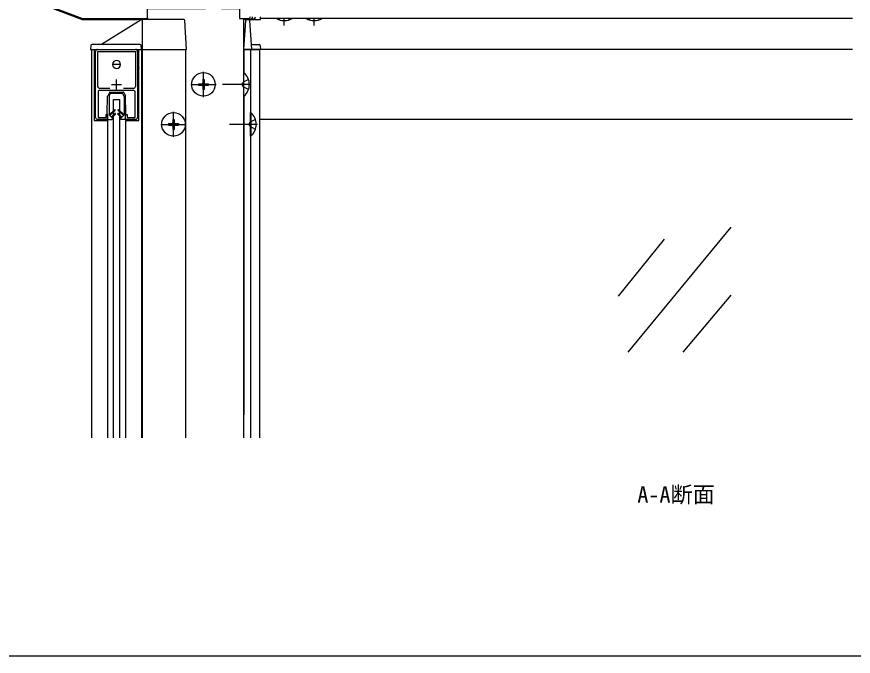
# Model space of a CAD drawing. Units: millimetres, scale not verified. Extents: x -693 to 693, y -1120 to 1121.
# Drawn here: x -332.2 to 86.7, y -1120 to -799.7 of the extents above; entities that cross this region are included whole.
import ezdxf
from ezdxf.enums import TextEntityAlignment as Align

# ---------------------------------------------------------------- set-up
doc = ezdxf.new("R2010")
doc.units = ezdxf.units.MM
doc.header["$LTSCALE"] = 6
for name, color, linetype in [('0-1_USER1', 3, 'Continuous'), ('0-2_YKK_11', 7, 'Continuous'), ('0-3_YKK_12', 2, 'Continuous'), ('0-4_YKK_13', 4, 'Continuous'), ('0-7_YKK_ZWAK', 7, 'Continuous')]:
    doc.layers.add(name, color=color, linetype=linetype)
doc.styles.add('ＭＳ ゴシック', font='')
doc.styles.get('ＭＳ ゴシック').set_extended_font_data('MS Gothic')

msp = doc.modelspace()

# ---------------------------------------------------------------- linework, layer by layer
at = {"layer": '0-2_YKK_11'}
for p, q in [((-324.571, -790.816), (-299.212, -800.57)), ((-291.713, -816.07), (-272.713, -816.07)), ((-292.713, -850.07), (-292.713, -817.07)), ((-271.713, -817.07), (-271.713, -850.07)), ((-284.713, -833.57), (-279.713, -833.57)), ((-282.213, -836.07), (-282.213, -831.07)), ((-285.595, -835.57), (-290.613, -835.57)), ((-285.595, -835.57), (-290.613, -835.57)), ((-273.913, -836.57), (-290.513, -836.57)), ((-273.813, -835.57), (-278.831, -835.57))]:
    msp.add_line(p, q, dxfattribs=at)
for points in [[(-299.212, -800.57), (-266.712, -800.57), (-266.712, -795.57), (-237.712, -795.57), (-237.712, -794.07), (-241.212, -794.07), (-241.212, -790.07), (-239.712, -790.07), (-239.712, -788.57), (-238.212, -787.07), (-234.171, -787.07), (-233.987, -786.95), (-233.437, -786.95), (-233.254, -787.07), (-229.212, -787.07), (-227.712, -788.57), (-227.712, -790.07), (-226.212, -790.07), (-226.212, -794.07), (-229.712, -794.07), (-229.712, -795.57), (-220.712, -795.57), (-220.712, -800.57), (-216.212, -800.57)], [(-291.613, -834.57), (-291.613, -817.07), (-272.813, -817.07), (-272.813, -834.57)], [(-291.513, -837.57), (-291.513, -850.07), (-287.513, -850.07), (-287.513, -848.57), (-286.713, -848.57), (-286.713, -851.07), (-291.713, -851.07)], [(-272.713, -851.07), (-277.713, -851.07), (-277.713, -848.57), (-276.913, -848.57), (-276.913, -850.07), (-272.913, -850.07), (-272.913, -837.57)]]:
    msp.add_lwpolyline(points, dxfattribs=at)
for centre, start, end in [((-216.212, -799.57), 270.00001, 359.99999), ((-291.713, -817.07), 90.00001, 179.99999), ((-272.713, -817.07), 0.00001, 89.99999), ((-290.613, -834.57), 180.00001, 269.99999), ((-290.513, -837.57), 90.00001, 179.99999), ((-273.913, -837.57), 0.00001, 89.99999), ((-273.813, -834.57), 270.00001, 359.99999), ((-291.713, -850.07), 180.00001, 269.99999), ((-272.713, -850.07), 270.00001, 359.99999)]:
    msp.add_arc(centre, 1, start, end, dxfattribs=at)
at = {"layer": '0-3_YKK_12'}
for p, q in [((-269.212, -1010.57), (-269.212, -800.57)), ((-268.712, -801.07), (-268.712, -800.57)), ((-218.712, -800.57), (-218.712, -1010.57)), ((86.288, -800.57), (-210.212, -800.57)), ((-198.212, -804.07), (-198.212, -800.57)), ((-183.212, -804.07), (-183.212, -800.57)), ((-294.713, -816.07), (-294.713, -1010.57)), ((-294.713, -816.07), (-247.713, -816.07)), ((-269.713, -816.07), (-269.713, -1010.57)), ((-247.713, -816.07), (-247.713, -1010.57)), ((-218.712, -816.07), (-210.712, -816.07)), ((-218.412, -816.07), (-218.412, -827.714)), ((-215.212, -816.07), (-215.212, -1010.57)), ((-210.712, -816.07), (-210.712, -1010.57)), ((86.288, -816.07), (-210.712, -816.07)), ((-215.212, -833.57), (-229.212, -833.57)), ((-218.412, -839.425), (-218.412, -999.02)), ((-286.713, -851.6), (-286.713, -1010.57)), ((-277.713, -851.6), (-277.713, -1010.57)), ((86.288, -851.07), (-210.712, -851.07))]:
    msp.add_line(p, q, dxfattribs=at)
for points in [[(-293.413, -816.07), (-293.413, -851.6), (-286.713, -851.6)], [(-277.713, -851.6), (-271.013, -851.6), (-271.013, -816.07)]]:
    msp.add_lwpolyline(points, dxfattribs=at)
at = {"layer": '0-4_YKK_13'}
for p, q in [((-326.385, -790.654), (-299.444, -801.016)), ((-220.712, -795.87), (-220.712, -800.57)), ((-210.212, -801.07), (-210.212, -799.661)), ((-299.157, -801.07), (-272.212, -801.07)), ((-269.835, -801.146), (-289.713, -813.57)), ((-272.212, -801.07), (-272.212, -800.57)), ((-272.212, -801.07), (-271.712, -801.07)), ((-271.712, -801.07), (-271.712, -800.57)), ((-268.712, -801.07), (-271.712, -801.07)), ((-248.601, -801.07), (-269.57, -801.07)), ((-268.712, -800.57), (-268.712, -801.07)), ((-266.712, -800.271), (-266.712, -800.57)), ((-247.213, -816.07), (-248.102, -801.539)), ((-216.212, -801.07), (-218.712, -801.07)), ((-218.412, -816.07), (-217.524, -801.539)), ((-217.024, -801.07), (-216.1, -801.07)), ((-215.712, -800.436), (-215.712, -801.07)), ((-215.712, -801.07), (-215.576, -801.07)), ((-215.576, -801.07), (-210.212, -801.07)), ((-200.712, -801.181), (-200.414, -800.57)), ((-195.712, -801.181), (-196.01, -800.57)), ((-185.712, -801.181), (-185.414, -800.57)), ((-180.712, -801.181), (-181.01, -800.57)), ((-294.714, -816.07), (-270.212, -816.07)), ((-270.336, -813.57), (-294.59, -813.57)), ((-293.413, -816.07), (-293.413, -825.07)), ((-271.013, -825.07), (-271.013, -816.07)), ((-270.212, -816.07), (-269.713, -816.07)), ((-269.713, -816.07), (-269.837, -814.039)), ((-269.713, -816.07), (-269.214, -816.07)), ((-269.214, -816.07), (-247.712, -816.07)), ((-247.712, -816.07), (-247.213, -816.07)), ((-218.412, -816.07), (-218.712, -816.07)), ((-217.913, -816.07), (-218.412, -816.07)), ((-215.211, -816.07), (-217.913, -816.07)), ((-214.213, -816.07), (-214.712, -816.07)), ((-214.395, -813.57), (-210.836, -813.57)), ((-293.413, -825.07), (-292.913, -825.07)), ((-293.413, -825.07), (-292.913, -828.07)), ((-292.713, -825.07), (-292.913, -825.07)), ((-280.213, -823.57), (-284.213, -823.57)), ((-271.513, -825.07), (-271.713, -825.07)), ((-271.013, -825.07), (-271.513, -828.07)), ((-271.013, -825.07), (-271.513, -825.07)), ((-292.913, -828.07), (-292.713, -828.07)), ((-271.713, -828.07), (-271.513, -828.07)), ((-238.712, -839.87), (-238.712, -827.27)), ((-218.712, -827.67), (-218.712, -839.47)), ((-218.465, -827.67), (-218.712, -827.67)), ((-218.465, -839.47), (-218.465, -827.67)), ((-245.012, -833.57), (-232.412, -833.57)), ((-241.212, -833.22), (-241.212, -833.92)), ((-241.212, -833.22), (-239.562, -833.22)), ((-239.062, -831.07), (-238.362, -831.07)), ((-239.062, -831.07), (-239.062, -832.72)), ((-238.362, -831.07), (-238.362, -832.72)), ((-237.862, -833.22), (-236.212, -833.22)), ((-236.212, -833.22), (-236.212, -833.92)), ((-219.456, -833.57), (-218.847, -832.425)), ((-219.456, -833.57), (-218.847, -834.715)), ((-216.129, -831.07), (-218.847, -832.425)), ((-285.796, -837.535), (-286.683, -839.31)), ((-285.528, -837.37), (-278.898, -837.37)), ((-278.63, -837.535), (-277.743, -839.31)), ((-241.212, -833.92), (-239.562, -833.92)), ((-239.062, -834.42), (-239.062, -836.07)), ((-239.062, -836.07), (-238.362, -836.07)), ((-238.362, -834.42), (-238.362, -836.07)), ((-237.862, -833.92), (-236.212, -833.92)), ((-216.129, -836.07), (-218.847, -834.715)), ((-286.913, -848.07), (-286.715, -839.437)), ((-286.013, -839.606), (-286.013, -848.775)), ((-285.981, -839.472), (-285.363, -838.235)), ((-279.331, -838.07), (-285.095, -838.07)), ((-278.445, -839.472), (-279.063, -838.235)), ((-278.413, -839.606), (-278.413, -848.775)), ((-277.513, -848.07), (-277.712, -839.437)), ((-218.465, -839.47), (-218.712, -839.47)), ((-283.34, -846.239), (-285.945, -848.843)), ((-281.086, -846.239), (-278.481, -848.843)), ((-286.913, -848.37), (-286.913, -848.07)), ((-286.713, -851.07), (-286.713, -848.57)), ((-286.013, -848.775), (-284.316, -850.472)), ((-282.986, -846.592), (-285.591, -849.196)), ((-283.14, -848.14), (-284.894, -849.894)), ((-284.541, -850.247), (-282.786, -848.493)), ((-279.885, -850.247), (-281.64, -848.493)), ((-281.44, -846.592), (-278.835, -849.196)), ((-281.286, -848.14), (-279.532, -849.894)), ((-278.413, -848.775), (-280.111, -850.472)), ((-277.713, -851.07), (-277.713, -848.57)), ((-277.513, -848.37), (-277.513, -848.07)), ((-253.712, -859.87), (-253.712, -847.27)), ((-215.212, -859.47), (-215.212, -847.67)), ((-214.965, -847.67), (-215.212, -847.67)), ((-214.965, -847.67), (-214.965, -859.47)), ((-286.713, -851.07), (-284.563, -851.07)), ((-277.713, -851.07), (-279.863, -851.07)), ((-260.012, -853.57), (-247.412, -853.57)), ((-256.212, -853.22), (-256.212, -853.92)), ((-256.212, -853.22), (-254.562, -853.22)), ((-256.212, -853.92), (-254.562, -853.92)), ((-254.062, -851.07), (-253.362, -851.07)), ((-254.062, -851.07), (-254.062, -852.72)), ((-254.062, -854.42), (-254.062, -856.07)), ((-253.362, -851.07), (-253.362, -852.72)), ((-253.362, -854.42), (-253.362, -856.07)), ((-252.862, -853.22), (-251.212, -853.22)), ((-252.862, -853.92), (-251.212, -853.92)), ((-251.212, -853.22), (-251.212, -853.92)), ((-211.712, -853.57), (-225.712, -853.57)), ((-215.956, -853.57), (-215.347, -852.425)), ((-215.956, -853.57), (-215.347, -854.715)), ((-212.629, -851.07), (-215.347, -852.425)), ((-254.062, -856.07), (-253.362, -856.07)), ((-212.629, -856.07), (-215.347, -854.715)), ((-214.965, -859.47), (-215.212, -859.47)), ((25.414, -905.119), (-26.139, -967.719)), ((-8.019, -911.014), (-31.085, -939.666)), ((25.414, -939.068), (1.373, -967.719))]:
    msp.add_line(p, q, dxfattribs=at)
for points in [[(-216.212, -800.57), (-216.212, -801.07), (-215.712, -801.07)], [(-215.601, -801.539), (-214.712, -816.07), (-215.211, -816.07)], [(-295.089, -814.039), (-295.213, -816.07), (-294.714, -816.07)], [(-210.336, -814.039), (-210.212, -816.07), (-210.711, -816.07), (-214.213, -816.07)], [(-283.713, -1010.57), (-283.713, -841.07), (-280.713, -841.07), (-280.713, -1010.57)]]:
    msp.add_lwpolyline(points, dxfattribs=at)
for centre in [(-238.712, -833.57), (-253.712, -853.57)]:
    msp.add_circle(centre, 5.9, dxfattribs=at)
for centre, radius, start, end in [((-215.576, -799.57), 1.5, 270, 356.5), ((-299.157, -800.27), 0.8, 248.96249, 270), ((-269.57, -801.57), 0.5, 90, 122.00538), ((-248.601, -801.57), 0.5, 3.5, 90), ((-217.024, -801.57), 0.5, 90, 176.5), ((-216.1, -801.57), 0.5, 3.5, 90), ((-198.212, -793.337), 8.232, 241.46539, 298.53461), ((-183.212, -793.337), 8.232, 241.46539, 298.53461), ((-294.59, -814.07), 0.5, 90, 176.5), ((-270.336, -814.07), 0.5, 3.5, 90), ((-218.73, -813.07), 0.5, 271.99963, 356.5), ((-214.395, -813.07), 0.5, 183.5, 270.01145), ((-210.836, -814.07), 0.5, 3.5, 90), ((-282.213, -823.57), 2, 0, 180), ((-282.213, -823.57), 2, 180, 0), ((-223.412, -833.57), 7.7, 309.98312, 50.01688), ((-239.562, -832.72), 0.5, 270, 0), ((-237.862, -832.72), 0.5, 180, 270), ((-285.528, -837.67), 0.3, 90, 153.43494), ((-278.898, -837.67), 0.3, 26.56506, 90), ((-239.562, -834.42), 0.5, 0, 90), ((-237.862, -834.42), 0.5, 90, 180), ((-286.415, -839.444), 0.3, 153.43494, 178.68309), ((-285.713, -839.606), 0.3, 153.43494, 180), ((-285.095, -838.37), 0.3, 90, 153.43494), ((-279.331, -838.37), 0.3, 26.56506, 90), ((-278.713, -839.606), 0.3, 0, 26.56506), ((-278.011, -839.444), 0.3, 1.31691, 26.56506), ((-283.163, -846.415), 0.25, 314.99236, 134.99236), ((-281.263, -846.415), 0.25, 45.00764, 225.00764), ((-286.713, -848.37), 0.2, 180, 270), ((-284.563, -850.72), 0.35, 270, 45), ((-282.963, -848.316), 0.25, 314.99236, 134.99236), ((-281.463, -848.316), 0.25, 45.00764, 225.00764), ((-279.863, -850.72), 0.35, 135, 270), ((-277.713, -848.37), 0.2, 270, 360), ((-219.912, -853.57), 7.7, 309.98312, 50.01688), ((-254.562, -852.72), 0.5, 270, 0), ((-254.562, -854.42), 0.5, 0, 90), ((-252.862, -852.72), 0.5, 180, 270), ((-252.862, -854.42), 0.5, 90, 180)]:
    msp.add_arc(centre, radius, start, end, dxfattribs=at)
msp.add_ellipse((-215.576, -799.57), major_axis=(3, 0), ratio=0.5, start_param=4.712389, end_param=6.2220988, dxfattribs=at)
at = {"layer": '0-7_YKK_ZWAK'}
msp.add_lwpolyline([(693, -1120), (-693, -1120), (-693, 1064)], dxfattribs=at)

# ---------------------------------------------------------------- texts
at = {"layer": '0-1_USER1', "style": 'ＭＳ ゴシック'}
msp.add_text('A-A断面', height=8.132, dxfattribs=at).set_placement((-21.403, -1045.479), align=Align.BOTTOM_LEFT)

doc.saveas('drawing.dxf')
